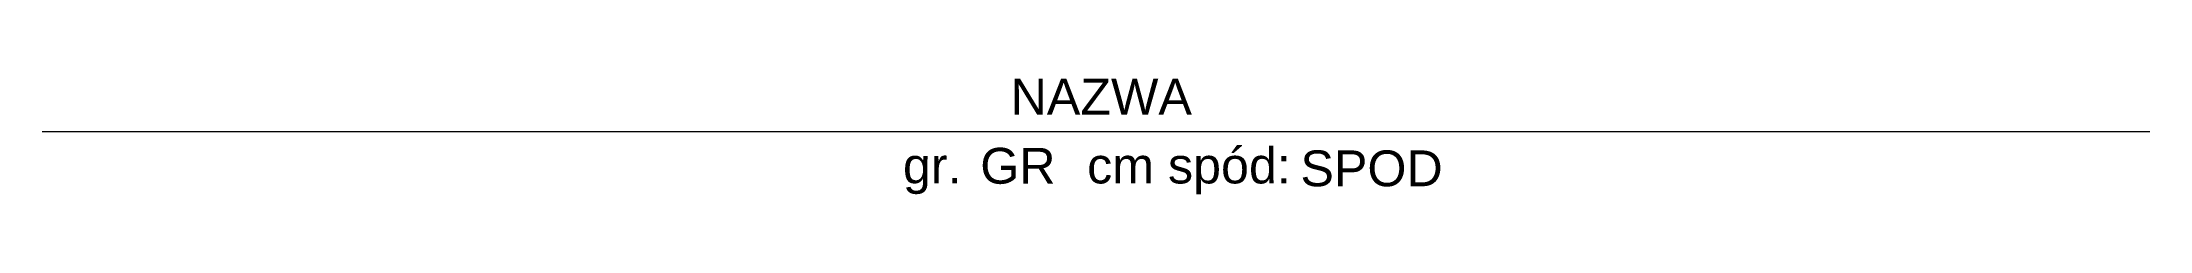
# Model space of a CAD drawing. Header units: millimetres. Extents: x 0 to 9381, y -278 to 238.
import ezdxf
from ezdxf.enums import TextEntityAlignment as Align

# ---------------------------------------------------------------- set-up
doc = ezdxf.new("R2010")
doc.units = ezdxf.units.MM
doc.header["$LTSCALE"] = 10
doc.header["$MEASUREMENT"] = 0
doc.layers.add('G-Cienka', color=4, linetype='Continuous', lineweight=9)
doc.layers.add('G-Opisy', color=2, linetype='Continuous', lineweight=18)
doc.styles.add('Arial-GG', font='arial.ttf')

msp = doc.modelspace()

# ---------------------------------------------------------------- linework, layer by layer
at = {"layer": 'G-Cienka'}
msp.add_line((9381.2, 0), (0, 0), dxfattribs=at)

# ---------------------------------------------------------------- texts
at = {"layer": 'G-Opisy', "insert": (4694.5, -40.7), "char_height": 160, "width": 8484.201, "attachment_point": 5, "style": 'Arial-GG'}
msp.add_mtext('\\Pgr.         cm spód:', dxfattribs=at)
at = {"layer": 'G-Opisy', "ltscale": 2, "style": 'Arial-GG'}
for tag, text, p in [('NAZWA', 'PŁŻ-1/0', (4713.9, 77.7)), ('GR', '20,0', (4343, -231.1))]:
    msp.add_attdef(tag, text=text, height=160, dxfattribs=at).set_placement(p, align=Align.CENTER)
at = {"layer": 'G-Opisy', "style": 'Arial-GG'}
msp.add_attdef('SPOD', (5600.5, -242.4), '- 0,31', height=160, dxfattribs=at)

doc.saveas('drawing.dxf')
